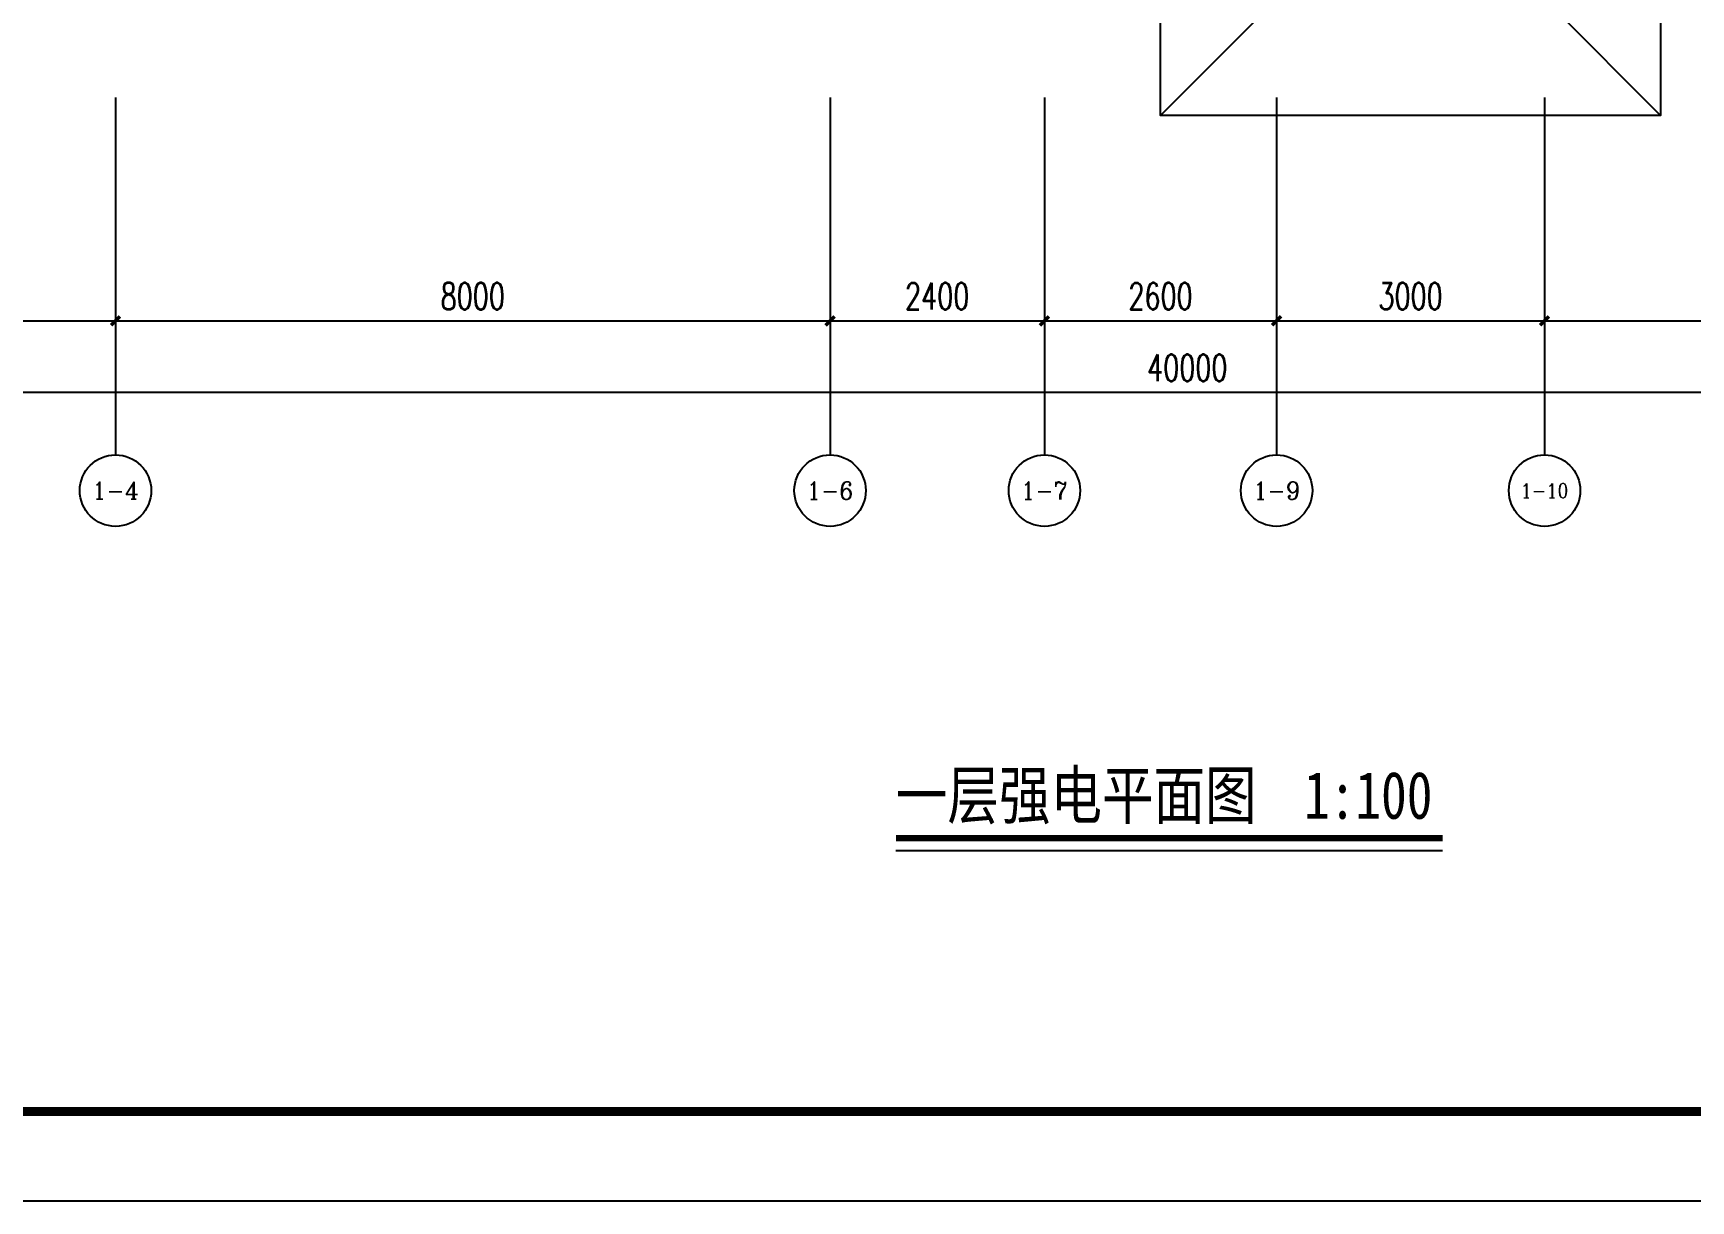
# Model space of a CAD drawing. Extents: x -6243262 to 3079315, y -2914302 to 172723.
# Drawn here: x -2038728 to -2020168, y -733350 to -720281 of the extents above; entities that cross this region are included whole.
import ezdxf
from ezdxf.enums import TextEntityAlignment as Align

# ---------------------------------------------------------------- set-up
doc = ezdxf.new("R2010")
doc.units = 0
doc.header["$LTSCALE"] = 1000
for name, color, linetype in [('A-ANNO-IDEN', 3, 'Continuous'), ('AXIS', 3, 'Continuous'), ('AXIS_TEXT', 7, 'Continuous'), ('PUB_TITLE', 4, 'Continuous')]:
    doc.layers.add(name, color=color, linetype=linetype)
doc.styles.add('-宋体', font='', dxfattribs={"width": 0.8})
doc.styles.add('_TCH_AXIS', font='COMPLEX', dxfattribs={"bigfont": 'GBCBIG'})
doc.styles.add('_TCH_DIM_T3', font='SIMPLEX', dxfattribs={"width": 0.705882, "bigfont": 'GBCBIG'})
doc.styles.add('COMPLEX', font='COMPLEX')
doc.styles.get('-宋体').set_extended_font_data('SimSun')
doc.dimstyles.new('_TCH_ARCH&&100', dxfattribs={"dimtxt": 297.5, "dimasz": 100, "dimexe": 250, "dimexo": 300, "dimgap": 126.25, "dimtad": 1, "dimdec": 0, "dimzin": 0, "dimdsep": 46, "dimtxsty": '_TCH_DIM_T3', "dimblk": 'ARCHTICK', "dimcen": 0.09, "dimclrt": 7, "dimazin": 2, "dimtfac": 1, "dimtdec": 0, "dimtix": 1, "dimtmove": 2, "dimatfit": 3, "dimfxl": 0, "dimtolj": 1, "dimtzin": 0, "dimarcsym": 0})

# ---------------------------------------------------------------- blocks, each defined once
blk = doc.blocks.new('_AXISO')
at = {"color": 0}
blk.add_circle((0, 0), 0.5, dxfattribs=at)
at = {"layer": 'AXIS_TEXT', "color": 0, "style": 'COMPLEX', "width": 1.041667}
blk.add_attdef('A', text='', height=0.56, dxfattribs=at).set_placement((-0.25, -0.28), (0.25, -0.28), align=Align.FIT)
blk = doc.blocks.new('_ArchTick')
at = {"color": 0, "linetype": 'ByBlock', "const_width": 0.4}
blk.add_lwpolyline([(-0.5, -0.5), (0.5, 0.5)], dxfattribs=at)
blk = doc.blocks.new('*D59')
at = {"layer": 'AXIS', "color": 0, "lineweight": -2, "transparency": 16777216}
for p, q in [((1297695, -788352), (1297695, -791602)), ((1337695, -788352), (1337695, -791602)), ((1297695, -791352), (1337695, -791352))]:
    blk.add_line(p, q, dxfattribs=at)
at = {"layer": 'Defpoints', "color": 0, "transparency": 16777216}
for p in [(1297695, -788052), (1337695, -788052), (1337695, -791352)]:
    blk.add_point(p, dxfattribs=at)
at = {"layer": 'AXIS', "color": 0, "lineweight": -2, "transparency": 16777216, "xscale": 100, "yscale": 100, "zscale": 100, "rotation": 180}
blk.add_blockref('_ArchTick', (1297695, -791352), dxfattribs=at)
at = {"layer": 'AXIS', "color": 0, "lineweight": -2, "transparency": 16777216, "xscale": 100, "yscale": 100, "zscale": 100}
blk.add_blockref('_ArchTick', (1337695, -791352), dxfattribs=at)
at = {"layer": 'AXIS', "color": 7, "transparency": 16777216, "insert": (1317695, -791077), "char_height": 297.5, "attachment_point": 5, "style": '_TCH_DIM_T3'}
blk.add_mtext('\\A1;40000', dxfattribs=at)
blk = doc.blocks.new('*D61')
at = {"layer": 'AXIS', "color": 0, "lineweight": -2, "transparency": 16777216}
for p, q in [((1321695, -788352), (1321695, -790802)), ((1329695, -788352), (1329695, -790802)), ((1321695, -790552), (1329695, -790552))]:
    blk.add_line(p, q, dxfattribs=at)
at = {"layer": 'Defpoints', "color": 0, "transparency": 16777216}
for p in [(1321695, -788052), (1329695, -788052), (1329695, -790552)]:
    blk.add_point(p, dxfattribs=at)
at = {"layer": 'AXIS', "color": 0, "lineweight": -2, "transparency": 16777216, "xscale": 100, "yscale": 100, "zscale": 100, "rotation": 180}
blk.add_blockref('_ArchTick', (1321695, -790552), dxfattribs=at)
at = {"layer": 'AXIS', "color": 0, "lineweight": -2, "transparency": 16777216, "xscale": 100, "yscale": 100, "zscale": 100}
blk.add_blockref('_ArchTick', (1329695, -790552), dxfattribs=at)
at = {"layer": 'AXIS', "color": 7, "transparency": 16777216, "insert": (1325695, -790277), "char_height": 297.5, "attachment_point": 5, "style": '_TCH_DIM_T3'}
blk.add_mtext('\\A1;8000', dxfattribs=at)
blk = doc.blocks.new('*D62')
at = {"layer": 'AXIS', "color": 0, "lineweight": -2, "transparency": 16777216}
for p, q in [((1318695, -788352), (1318695, -790802)), ((1321695, -788352), (1321695, -790802)), ((1318695, -790552), (1321695, -790552))]:
    blk.add_line(p, q, dxfattribs=at)
at = {"layer": 'Defpoints', "color": 0, "transparency": 16777216}
for p in [(1318695, -788052), (1321695, -788052), (1321695, -790552)]:
    blk.add_point(p, dxfattribs=at)
at = {"layer": 'AXIS', "color": 0, "lineweight": -2, "transparency": 16777216, "xscale": 100, "yscale": 100, "zscale": 100, "rotation": 180}
blk.add_blockref('_ArchTick', (1318695, -790552), dxfattribs=at)
at = {"layer": 'AXIS', "color": 0, "lineweight": -2, "transparency": 16777216, "xscale": 100, "yscale": 100, "zscale": 100}
blk.add_blockref('_ArchTick', (1321695, -790552), dxfattribs=at)
at = {"layer": 'AXIS', "color": 7, "transparency": 16777216, "insert": (1320195, -790277), "char_height": 297.5, "attachment_point": 5, "style": '_TCH_DIM_T3'}
blk.add_mtext('\\A1;3000', dxfattribs=at)
blk = doc.blocks.new('*D63')
at = {"layer": 'AXIS', "color": 0, "lineweight": -2, "transparency": 16777216}
for p, q in [((1316095, -788352), (1316095, -790802)), ((1318695, -788352), (1318695, -790802)), ((1316095, -790552), (1318695, -790552))]:
    blk.add_line(p, q, dxfattribs=at)
at = {"layer": 'Defpoints', "color": 0, "transparency": 16777216}
for p in [(1316095, -788052), (1318695, -788052), (1318695, -790552)]:
    blk.add_point(p, dxfattribs=at)
at = {"layer": 'AXIS', "color": 0, "lineweight": -2, "transparency": 16777216, "xscale": 100, "yscale": 100, "zscale": 100, "rotation": 180}
blk.add_blockref('_ArchTick', (1316095, -790552), dxfattribs=at)
at = {"layer": 'AXIS', "color": 0, "lineweight": -2, "transparency": 16777216, "xscale": 100, "yscale": 100, "zscale": 100}
blk.add_blockref('_ArchTick', (1318695, -790552), dxfattribs=at)
at = {"layer": 'AXIS', "color": 7, "transparency": 16777216, "insert": (1317395, -790277), "char_height": 297.5, "attachment_point": 5, "style": '_TCH_DIM_T3'}
blk.add_mtext('\\A1;2600', dxfattribs=at)
blk = doc.blocks.new('*D64')
at = {"layer": 'AXIS', "color": 0, "lineweight": -2, "transparency": 16777216}
for p, q in [((1313695, -788352), (1313695, -790802)), ((1316095, -788352), (1316095, -790802)), ((1313695, -790552), (1316095, -790552))]:
    blk.add_line(p, q, dxfattribs=at)
at = {"layer": 'Defpoints', "color": 0, "transparency": 16777216}
for p in [(1313695, -788052), (1316095, -788052), (1316095, -790552)]:
    blk.add_point(p, dxfattribs=at)
at = {"layer": 'AXIS', "color": 0, "lineweight": -2, "transparency": 16777216, "xscale": 100, "yscale": 100, "zscale": 100, "rotation": 180}
blk.add_blockref('_ArchTick', (1313695, -790552), dxfattribs=at)
at = {"layer": 'AXIS', "color": 0, "lineweight": -2, "transparency": 16777216, "xscale": 100, "yscale": 100, "zscale": 100}
blk.add_blockref('_ArchTick', (1316095, -790552), dxfattribs=at)
at = {"layer": 'AXIS', "color": 7, "transparency": 16777216, "insert": (1314895, -790277), "char_height": 297.5, "attachment_point": 5, "style": '_TCH_DIM_T3'}
blk.add_mtext('\\A1;2400', dxfattribs=at)
blk = doc.blocks.new('*D65')
at = {"layer": 'AXIS', "color": 0, "lineweight": -2, "transparency": 16777216}
for p, q in [((1305695, -788352), (1305695, -790802)), ((1313695, -788352), (1313695, -790802)), ((1305695, -790552), (1313695, -790552))]:
    blk.add_line(p, q, dxfattribs=at)
at = {"layer": 'Defpoints', "color": 0, "transparency": 16777216}
for p in [(1305695, -788052), (1313695, -788052), (1313695, -790552)]:
    blk.add_point(p, dxfattribs=at)
at = {"layer": 'AXIS', "color": 0, "lineweight": -2, "transparency": 16777216, "xscale": 100, "yscale": 100, "zscale": 100, "rotation": 180}
blk.add_blockref('_ArchTick', (1305695, -790552), dxfattribs=at)
at = {"layer": 'AXIS', "color": 0, "lineweight": -2, "transparency": 16777216, "xscale": 100, "yscale": 100, "zscale": 100}
blk.add_blockref('_ArchTick', (1313695, -790552), dxfattribs=at)
at = {"layer": 'AXIS', "color": 7, "transparency": 16777216, "insert": (1309695, -790277), "char_height": 297.5, "attachment_point": 5, "style": '_TCH_DIM_T3'}
blk.add_mtext('\\A1;8000', dxfattribs=at)
blk = doc.blocks.new('*D66')
at = {"layer": 'AXIS', "color": 0, "lineweight": -2, "transparency": 16777216}
for p, q in [((1300695, -788352), (1300695, -790802)), ((1305695, -788352), (1305695, -790802)), ((1300695, -790552), (1305695, -790552))]:
    blk.add_line(p, q, dxfattribs=at)
at = {"layer": 'Defpoints', "color": 0, "transparency": 16777216}
for p in [(1300695, -788052), (1305695, -788052), (1305695, -790552)]:
    blk.add_point(p, dxfattribs=at)
at = {"layer": 'AXIS', "color": 0, "lineweight": -2, "transparency": 16777216, "xscale": 100, "yscale": 100, "zscale": 100, "rotation": 180}
blk.add_blockref('_ArchTick', (1300695, -790552), dxfattribs=at)
at = {"layer": 'AXIS', "color": 0, "lineweight": -2, "transparency": 16777216, "xscale": 100, "yscale": 100, "zscale": 100}
blk.add_blockref('_ArchTick', (1305695, -790552), dxfattribs=at)
at = {"layer": 'AXIS', "color": 7, "transparency": 16777216, "insert": (1303195, -790277), "char_height": 297.5, "attachment_point": 5, "style": '_TCH_DIM_T3'}
blk.add_mtext('\\A1;5000', dxfattribs=at)
blk = doc.blocks.new('11')
at = {"color": 8}
for points in [[(1321945.1, -770152.2), (1338995.1, -770152.2), (1338995.1, -786752.2), (1322995.1, -786752.2), (1322995.1, -788252.2), (1317395.1, -788252.2), (1317395.1, -786752.2), (1301995.1, -786752.2), (1301995.1, -788252.2), (1296395.1, -788252.2), (1296395.1, -770152.2), (1313445.1, -770152.2)], [(1318595.1, -787052.2), (1317395.1, -788252.2)], [(1321795.1, -787052.2), (1322995.1, -788252.2)]]:
    blk.add_lwpolyline(points, dxfattribs=at)
at = {"layer": 'AXIS', "color": 8}
for p, q in [((1305695.1, -788052.2), (1305695.1, -792052.2)), ((1313695.1, -788052.2), (1313695.1, -792052.2)), ((1316095.1, -788052.2), (1316095.1, -792052.2)), ((1318695.1, -788052.2), (1318695.1, -792052.2)), ((1321695.1, -788052.2), (1321695.1, -792052.2))]:
    blk.add_line(p, q, dxfattribs=at)
ref = blk.add_blockref('_AXISO', (1305695.1, -792452.2), dxfattribs=dict(at, xscale=800, yscale=800, zscale=800))
ref.add_attrib('A', '1-4', dxfattribs={"layer": 'AXIS_TEXT', "height": 193.6, "style": '_TCH_AXIS'}).set_placement((1305432.4, -792549), (1305957.9, -792549), align=Align.FIT)
ref = blk.add_blockref('_AXISO', (1313695.1, -792452.2), dxfattribs=dict(at, xscale=800, yscale=800, zscale=800))
ref.add_attrib('A', '1-6', dxfattribs={"layer": 'AXIS_TEXT', "height": 199.75, "style": '_TCH_AXIS'}).set_placement((1313433.5, -792552.1), (1313956.7, -792552.1), align=Align.FIT)
ref = blk.add_blockref('_AXISO', (1316095.1, -792452.2), dxfattribs=dict(at, xscale=800, yscale=800, zscale=800))
ref.add_attrib('A', '1-7', dxfattribs={"layer": 'AXIS_TEXT', "height": 199.75, "style": '_TCH_AXIS'}).set_placement((1315833.5, -792552.1), (1316356.7, -792552.1), align=Align.FIT)
ref = blk.add_blockref('_AXISO', (1318695.1, -792452.2), dxfattribs=dict(at, xscale=800, yscale=800, zscale=800))
ref.add_attrib('A', '1-9', dxfattribs={"layer": 'AXIS_TEXT', "height": 199.75, "style": '_TCH_AXIS'}).set_placement((1318433.5, -792552.1), (1318956.7, -792552.1), align=Align.FIT)
ref = blk.add_blockref('_AXISO', (1321695.1, -792452.2), dxfattribs=dict(at, xscale=800, yscale=800, zscale=800))
ref.add_attrib('A', '1-10', dxfattribs={"layer": 'AXIS_TEXT', "height": 160.91, "style": '_TCH_AXIS'}).set_placement((1321426.9, -792532.6), (1321963.3, -792532.6), align=Align.FIT)
for p1, p2, distance, picture, middle in [((1297695.1, -788052.2), (1337695.1, -788052.2), -3300, '*D59', (1317695.1, -791077.2)), ((1300695.1, -788052.2), (1305695.1, -788052.2), -2500, '*D66', (1303195.1, -790277.2)), ((1305695.1, -788052.2), (1313695.1, -788052.2), -2500, '*D65', (1309695.1, -790277.2)), ((1313695.1, -788052.2), (1316095.1, -788052.2), -2500, '*D64', (1314895.1, -790277.2)), ((1316095.1, -788052.2), (1318695.1, -788052.2), -2500, '*D63', (1317395.1, -790277.2)), ((1318695.1, -788052.2), (1321695.1, -788052.2), -2500, '*D62', (1320195.1, -790277.2)), ((1321695.1, -788052.2), (1329695.1, -788052.2), -2500, '*D61', (1325695.1, -790277.2))]:
    dim = blk.add_aligned_dim(p1=p1, p2=p2, distance=distance, dimstyle='_TCH_ARCH&&100', dxfattribs=at)
    dim.commit()
    dim.dimension.update_dxf_attribs({"geometry": picture, "text_midpoint": middle})

msp = doc.modelspace()

# ---------------------------------------------------------------- linework, layer by layer
at = {"layer": 'A-ANNO-IDEN', "const_width": 70}
msp.add_lwpolyline([(-2029069, -729291), (-2022946.8, -729291)], dxfattribs=at)
at = {"layer": 'A-ANNO-IDEN'}
msp.add_lwpolyline([(-2029069, -729431), (-2022946.8, -729431)], dxfattribs=at)
at = {"layer": 'PUB_TITLE'}
msp.add_lwpolyline([(-2053338.4, -733350.5), (-1993938.4, -733350.5), (-1993938.4, -691350.5), (-2053338.4, -691350.5)], close=True, dxfattribs=at)
at = {"layer": 'PUB_TITLE', "const_width": 100}
msp.add_lwpolyline([(-2051838.4, -732350.5), (-1994938.4, -732350.5), (-1994938.4, -692350.5), (-2051838.4, -692350.5)], close=True, dxfattribs=at)

# ---------------------------------------------------------------- block references
msp.add_blockref('11', (-3343501, 67050.6))

# ---------------------------------------------------------------- texts
at = {"layer": 'A-ANNO-IDEN', "color": 7, "style": '-宋体', "width": 0.8}
for s, p in [('一层强电平面图', (-2029069, -729074.2)), ('1:100', (-2024499.8, -729074.2))]:
    msp.add_text(s, height=528.69, dxfattribs=at).set_placement(p)

doc.saveas('drawing.dxf')
